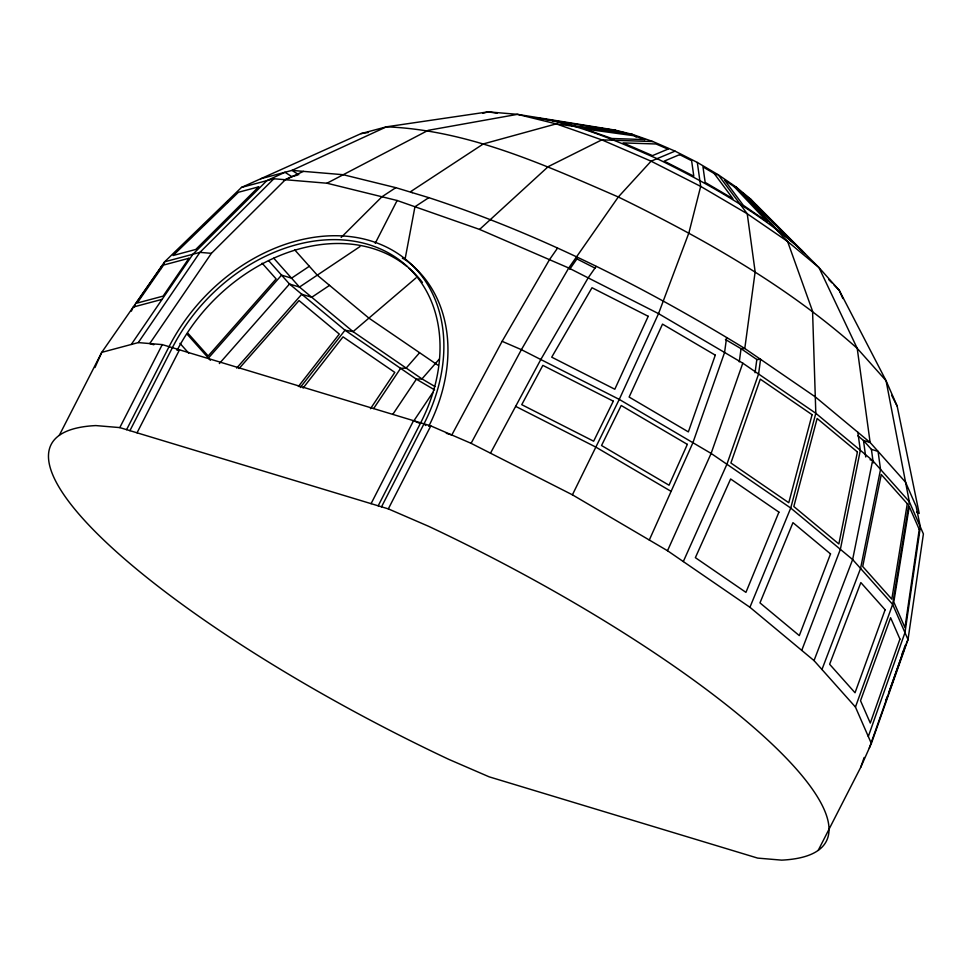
<?xml version="1.0" encoding="UTF-8"?>
<svg xmlns="http://www.w3.org/2000/svg" width="972" height="972" viewBox="0 0 972 972"><rect width="100%" height="100%" fill="white"/><g stroke="black" fill="none" stroke-linecap="round" stroke-linejoin="round"><path stroke-width="1.46" d="M726.57 337.782L724.577 352.472L692.914 442.71L649.296 540.031M739.267 361.888L741.053 348.681L725.44 339.495M755.05 372.726L756.836 359.506L741.053 348.681L744.783 348.498L815.289 396.868L870.134 442.491L905.564 482.233L916.134 506.412L920.35 526.97L904.968 632.614L868.312 736.497M428.749 426.344A166.759 127.539 -46.6 0 0 405.008 259.548L414.947 206.757L428.81 197.656C540.092 234.07 645.129 287.42 744.783 348.498L755.147 271.82L747.237 213.767L718.211 174.741L697.313 162.446L675.042 151.134L652.917 141.56L632.468 134.391L615.057 130.102L517.469 114.344L488.138 111.865L386.443 126.822L360.989 133.626L241.506 187.414L164.633 261.808L101.744 352.362L59.28 435.347M241.506 187.414L273.873 178.763L326.957 183.222L397.123 200.499L479.597 229.428L568.754 268.005L658.53 313.628L742.79 363.176L711.127 453.426L667.521 550.735L749.922 607.281L814.026 660.596L855.445 707.045L871.349 743.471L860.682 767.382L818.217 850.366M888.687 692.89L904.069 649.308L902.21 653.463M869.308 748.051L887.643 696.11L885.832 700.156M888.141 694.701L905.977 644.169L904.203 648.13M871.349 743.471L908.018 639.588L923.4 533.944L909.306 501.673L886.075 380.72L839.237 290.288L818.959 267.555L750.408 198.883L736.326 187.171L718.211 174.741L715.246 174.292M860.682 767.382L864.181 757.467M855.445 707.045L892.648 604.402L909.306 501.673L872.601 460.521L815.812 413.282L742.79 363.176M801.742 650.389L840.367 549.326L860.329 450.303L857.851 432.273M814.026 660.596L852.638 559.544L872.601 460.521L870.037 459.744M821.96 669.501L860.572 568.438L880.535 469.415L878.068 451.385L871.41 449.368L863.476 440.474L857.899 435.833M749.922 607.281L790.734 508.04L815.812 413.282L812.568 311.222L787.587 241.457L736.326 187.171M94.964 367.55L101.744 352.362L138.279 342.594L162.263 344.61L430.803 425.894L471.092 443.329L572.411 494.821L667.521 550.735M131.378 311.137L133.188 307.079L162.093 299.352M134.124 307.018L135.29 304.406M160.429 269.183L161.668 266.413L136.141 303.179M163.442 264.457L164.633 261.808L199.916 252.368L211.398 253.34L285.343 179.723L303.446 171.376M683.304 561.573L726.91 464.252L758.585 374.013L760.566 359.324L756.836 359.506M906.487 643.014L908.018 639.588L892.648 604.402L852.638 559.544L790.734 508.04L711.127 453.426L619.261 399.407L521.393 349.665L502.123 341.33L451.81 434.982L446.306 433.293M572.411 494.821L619.261 399.407L658.53 313.628L688.893 232.867L700.678 186.393L697.313 162.446M119.799 427.595L388.326 508.878L428.628 526.314A435.395 100.165 27.1 0 1 781.682 860.135L757.698 858.106L489.159 776.835L448.87 759.399A435.395 100.165 27.1 0 1 95.815 425.578L119.799 427.595L162.263 344.61M126.591 429.66L169.055 346.676A166.759 127.539 -46.6 0 1 370.454 240.789A166.759 127.539 -46.6 0 1 423.999 423.828L425.76 425.505M129.92 430.669L172.384 347.684A162.409 124.209 -46.6 0 1 368.522 244.555A162.409 124.209 -46.6 0 1 420.669 422.82L378.205 505.805M137.04 432.819L179.504 349.835L176.855 349.616M375.216 243.304L397.123 200.499M371.085 503.654L413.55 420.669L419.928 423.428M381.534 506.813L423.999 423.828M388.326 508.878L430.803 425.894M471.092 443.329L521.393 349.665L568.754 268.005L618.301 196.988L651.082 161.182L675.042 151.134M490.495 453.183L540.797 359.531L588.157 277.87L596.128 266.45M502.123 341.33L549.484 259.67L557.442 248.249M370.466 408.726L394.814 372.398L343.031 336.859L303.07 388.083M373.661 408.544L400.586 368.352L406.175 368.072L419.503 352.836M392.81 414.351L416.381 379.177L434.593 389.894M413.55 421.289L432.905 392.396M131.281 344.465L192.918 254.239L266.875 180.634L284.966 172.275L291.831 176.625L297.432 175.13M138.279 342.594L199.916 252.368L273.873 178.763M211.398 253.34L149.749 343.566L153.819 344.768M569.75 269.195L576.918 258.916L576.724 256.596M298.404 386.479L339.301 334.064L299.024 300.567L239.063 368.546M300.275 387.536L345.011 330.213L353.067 331.634L421.97 378.898L434.97 386.552M439.271 359.118L421.97 378.898L416.247 379.177M208.421 358.06L281.564 275.137L291.551 278.162L309.339 266.267M219.356 363.552L289.498 284.031L268.588 260.593M236.646 368.084L301.77 294.249L311.757 297.274L329.544 285.367M341.172 237.435L381.947 196.769L395.811 187.669L428.81 197.656M175.057 252.708L182.675 245.333M188.131 240.06L192.48 235.844M203.379 225.297L209.916 218.967M213.184 215.808L219.721 209.478M226.257 203.16L228.432 201.046M479.597 229.428L548.196 166.649L601.814 139.859L652.917 141.56M415.992 277.919L353.067 331.634L299.485 287.056L273.752 258.2M359.932 246.621L299.485 287.056L289.267 283.97M326.957 183.222L428.178 130.333L517.469 114.344L556.239 123.881L601.814 139.859L651.082 161.182L700.678 186.393L747.237 213.767L787.587 241.457L818.959 267.555L857.219 348.365L886.075 380.72L897.156 406.089L919.184 513.386L916.584 512.171M284.079 180.209L291.831 176.625M482.634 113.347L488.138 111.865L497.117 113.226M260.715 178.763L291.965 170.404L386.443 126.822C468.249 130.078 544.369 164.912 618.301 196.988C703.108 238.444 786.433 285.27 857.219 348.365L870.134 442.491L863.476 440.474L865.736 456.998M360.989 133.626L368.473 132.459M534.43 117.648C577.404 123.395 617.645 141.45 657.072 158.667C708.454 183.793 758.938 212.163 801.827 250.387L804.743 253.656M540.541 118.56L614.583 130.418L623.927 132.714L574.671 125.923L551.513 120.224M600.878 128.523L603.697 128.754M606.285 129.361L615.057 130.102L617.645 131.633M395.811 187.669L343.225 174.717L291.965 170.404L298.829 174.753M402.359 258.248L405.008 259.548M576.918 258.916L595.034 268.126M515.646 406.357L595.836 447.108L671.105 491.37M437.898 365.193L368.898 318.111L317.273 275.161L294.747 249.913M416.381 379.177L345.011 330.213L289.498 284.031M636.113 137.003L632.468 134.391L556.239 123.881L483.351 143.917L410.974 191.411L412.31 192.663M764.405 213.828L756.362 205.141L802.69 251.772M771.768 221.324L774.915 224.544M828.752 279.608L831.898 282.816M834 284.954L839.237 290.288L842.833 298.526M750.408 198.883L757.686 207.048M262.124 263.205L276.133 278.915L208.178 355.959L188.106 333.457M187.256 334.332L210.402 360.284M179.942 343.335L188.677 353.128M891.664 395.361L897.156 406.089M871.41 449.368L873.257 462.891M177.135 350.236A162.409 124.209 -46.6 0 1 406.952 266.51M409.224 268.418A162.409 124.209 -46.6 0 1 422.419 282.463M919.257 529.461L904.968 627.608L893.79 602.02L909.257 506.57L919.257 529.461M907.277 503.715L891.81 599.165L862.711 566.53L881.264 474.53L907.277 503.715M857.413 451.98L838.86 543.98L793.832 506.521L817.136 418.482L857.413 451.98M812.082 414.692L788.778 502.731L730.883 463L760.298 379.153L812.082 414.692M715.283 355.145L688.358 431.884L629.127 397.062L662.515 324.126L715.283 355.145M899.938 639.078L870.292 723.059L860.524 700.703L890.607 617.73L899.938 639.078M885.115 609.784L855.032 692.769L829.626 664.265L860.84 582.568L885.115 609.784M830.525 553.906L799.312 635.603L759.97 602.883L792.958 522.657L830.525 553.906M778.924 512.135L745.937 592.361L695.369 557.661L730.628 478.989L778.924 512.135M687.338 444.374L669.04 485.21L601.547 445.516L621.205 405.494L687.338 444.374M648.215 316.301L614.814 389.237L551.719 357.174L591.997 287.736L648.215 316.301M613.296 401.169L593.649 441.203L521.745 404.668L542.85 365.375L613.296 401.169M188.969 258.26L163.114 296.12L137.186 303.045L163.563 265.052L188.969 258.26M258.674 186.855L195.797 249.44L173.04 255.527L238.407 192.274L258.674 186.855M667.971 149.129L652.479 155.629L623.064 142.896L656.1 143.99L667.971 149.129M679.659 154.633L664.18 161.133L693.801 176.187L691.614 160.708L679.659 154.633M644.886 139.579L611.85 138.486L584.634 128.948L633.902 135.728L644.886 139.579M714.213 173.526L702.987 166.929L705.162 182.396L732.973 198.75L714.213 173.526M734.212 186.709L724.492 180.039L743.252 205.262L767.345 221.798L734.212 186.709M750.25 199.357L742.693 193.076L775.826 228.153L794.561 243.741L750.25 199.357"/></g></svg>
